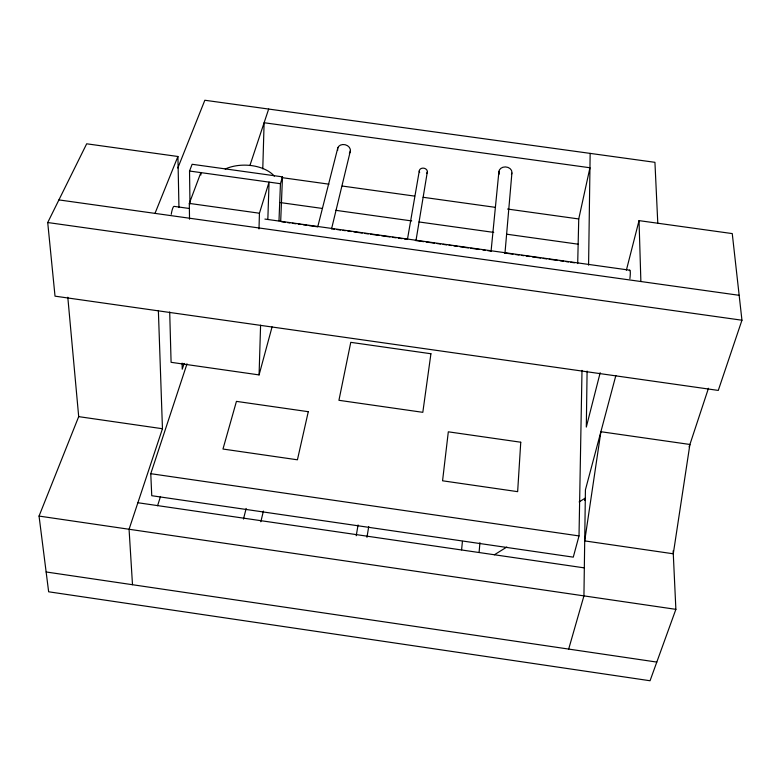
<?xml version="1.0" encoding="UTF-8"?>
<svg xmlns="http://www.w3.org/2000/svg" width="781" height="781" viewBox="0 0 781 781"><rect width="100%" height="100%" fill="white"/><g stroke="black" fill="none" stroke-linecap="round" stroke-linejoin="round"><path stroke-width="1.17" d="M587.097 371.063L586.306 427.07L600.189 372.722M588.581 265.149L590.153 153.388M187.01 363.819L150.772 473.686L151.748 495.71L573.274 557.146L579.014 535.922L582.001 370.399M577.696 263.568L578.741 218.953L589.948 167.759L264.115 122.734L262.777 168.872M258.999 228.94L259.438 213.223L269.064 182.11L267.844 219.276M169.702 311.97L171.088 362.316L259.077 374.909L260.59 325.179M278.983 220.838L280.447 183.701L282.488 176.857L192.136 164.283L189.529 171.029L189.978 203.948M280.691 221.189L282.488 176.857M479.095 552.411L479.934 542.688M504.956 253.347L511.897 173.109M461.591 549.853L462.43 541.36M491.044 251.394L498.942 171.312M366.953 537.318L368.739 526.501M416 240.48L427.314 171.976M356.214 535.746L358.089 524.949M407.467 239.279L419.299 170.863M260.825 521.767L263.402 511.096M331.534 228.979L350.425 150.743M243.467 519.053L246.171 508.441M317.789 226.627L337.87 147.629M626.382 270.167L639.034 220.623L732.256 233.587L741.95 320.22L718.276 390.422L55.021 296.155L47.719 222.526L86.681 143.802L177.922 156.493L178.956 207.541M615.858 375.505L585.428 489.814L583.934 595.883L568.675 649.079M584.686 500.406L585.311 498.083L579.111 501.939M259.077 374.909L272.081 326.858M157.567 505.756L160.515 496.462M689.096 446.927L708.474 388.255M158.367 310.496L162.458 428.73L129.07 529.254L132.497 584.725M184.16 363.419L182.237 369.198L182.11 363.126M249.891 165.543L268.664 109.047M673.144 550.878L675.877 609.346L650.046 680.749L48.647 591.793L39.05 516.075L78.696 416.634L67.801 297.219M189.529 219.197L189.314 203.402L200.873 172.611L200.893 175.022M177.824 168.013L204.837 100.251L654.937 162.321L657.787 223.21M154.999 213.379L177.922 156.493M494.422 554.764L506.81 547.032M281.912 177.629L328.967 184.179M342.244 186.034L414.643 196.109M423.087 197.281L495.486 207.365M507.552 209.044L578.741 218.953M189.529 171.029L280.447 183.701M280.281 202.572L322.485 208.468M335.752 210.323L411.724 220.935M418.967 221.95L493.729 232.396M506.996 234.241L578.145 244.189M189.314 203.402L259.438 213.223M188.817 208.42L174.329 206.389A9.167 1.796 -82.1 0 0 171.234 214.345M264.915 219.08L629.711 270.177M281.492 221.755L285.104 222.263M287.515 222.605L289.927 222.936M292.338 223.278L295.96 223.786M298.371 224.118L300.783 224.459M303.194 224.791L306.806 225.299M309.217 225.641L317.662 226.822M332.13 228.853L334.541 229.184M336.953 229.526L340.575 230.034M342.986 230.366L345.397 230.707M347.809 231.049L351.43 231.547M353.842 231.889L362.277 233.07M364.688 233.412L368.31 233.919M370.721 234.251L379.156 235.432M381.567 235.774L390.012 236.955M392.423 237.297L396.045 237.805M398.456 238.137L402.069 238.644M404.48 238.986L406.891 239.318M415.336 240.499L423.78 241.69M426.192 242.022L434.626 243.203M437.038 243.545L440.66 244.053M443.071 244.385L446.683 244.892M449.095 245.234L451.506 245.566M453.927 245.908L457.539 246.415M459.95 246.757L468.395 247.938M470.806 248.27L479.241 249.451M482.863 249.959L485.274 250.301M487.686 250.633L491.308 251.14M504.565 253.005L513.01 254.186M515.421 254.518L519.033 255.026M521.444 255.367L523.866 255.699M526.277 256.041L529.889 256.549M532.3 256.89L540.745 258.072M543.156 258.404L546.768 258.911M549.18 259.253L557.624 260.434M560.036 260.776L563.657 261.274M566.069 261.615L568.48 261.957M570.891 262.289L574.504 262.797M58.917 199.907L739.158 295.306M47.719 222.526L741.95 320.22M78.696 416.634L162.458 428.73M150.772 473.686L579.014 535.922M137.876 502.73L584.334 567.885M39.05 516.075L675.877 609.346M46.138 571.975L656.801 662.083M639.034 220.623L640.879 281.521M225.192 169.028A32.939 20.062 1.6 0 1 274.365 176.145M419.641 172.552A4.051 3.251 9.6 0 1 421.027 168.579A4.051 3.251 9.6 0 1 426.192 169.292A4.051 3.251 9.6 0 1 426.582 173.509M337.675 150.352A6.521 5.242 14.5 0 1 345.222 144.739A6.521 5.242 14.5 0 1 349.361 153.252M499.381 174.036A6.541 5.272 4.6 0 1 505.463 166.919A6.541 5.272 4.6 0 1 511.448 174.427M629.32 270.665A9.245 1.25 -82 0 1 629.886 278.661M520.751 442.222L517.647 491.659L442.563 480.793L448.314 431.815L520.751 442.222M430.927 353.744L422.814 412.329L338.934 400.302L350.767 342.342L430.927 353.744M600.892 431.717L584.705 540.901L673.281 553.788L689.906 444.467L600.892 431.717M308.28 411.694L297.424 459.804L222.975 449.036L236.438 401.375L308.28 411.694"/></g></svg>
